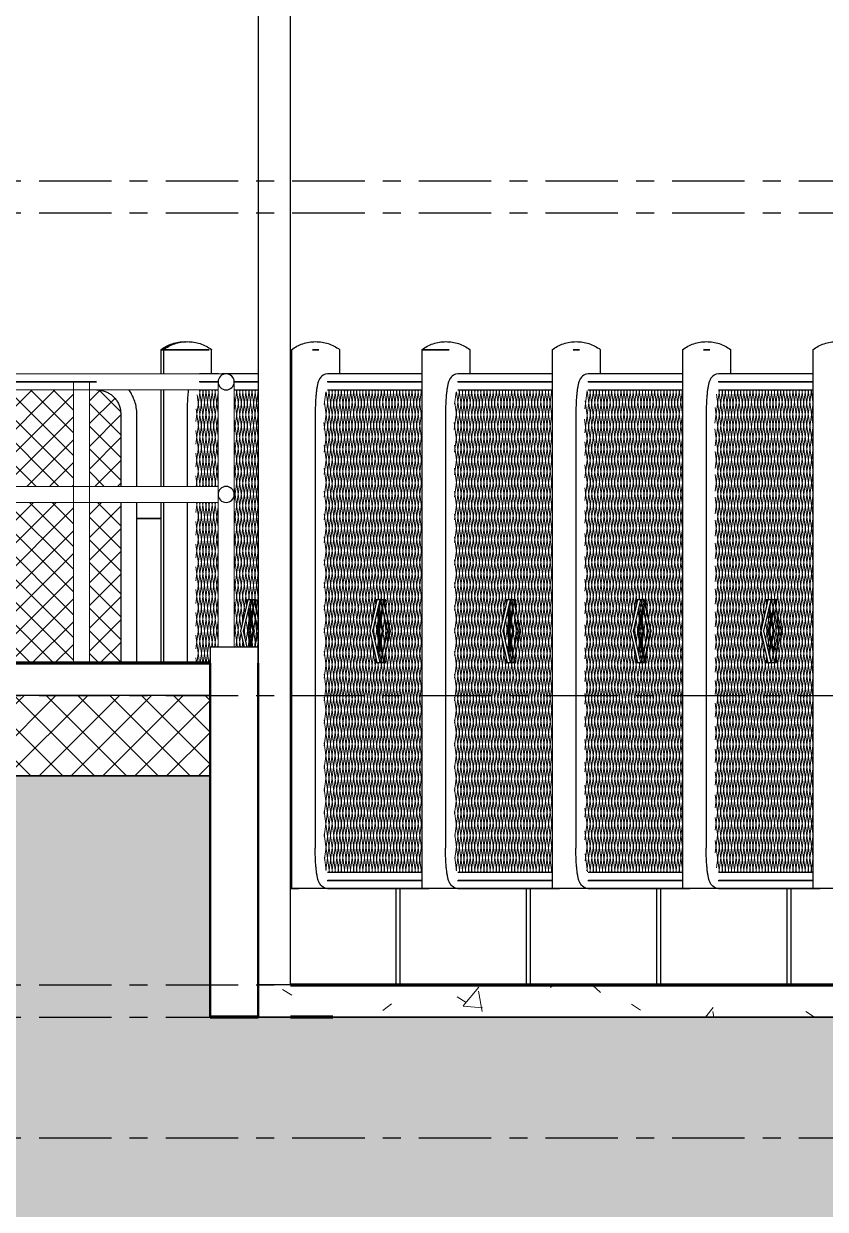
# Model space of a CAD drawing. Header units: millimetres. Extents: x -25371 to 2282244, y -90657 to 147824.
# Drawn here: x 1659345 to 1661837, y -4170 to -484 of the extents above; entities that cross this region are included whole.
import ezdxf
from ezdxf.xclip import XClip

# ---------------------------------------------------------------- set-up
doc = ezdxf.new("R2010")
doc.units = ezdxf.units.MM
doc.header["$XCLIPFRAME"] = 0
doc.linetypes.add('CENTER', pattern=[50.8, 31.75, -6.35, 6.35, -6.35])
doc.linetypes.add('TA_GL_000.90000', pattern=[2.475, 0.9, -0.225, 0.225, -0.225, 0.9])
for name, color, linetype in [('000 - 0_SYM_DWG_GRIDLINE_MAIN_COLOR_251', 7, 'Continuous'), ('000 - EXISTING_BUILDING_MAIN_COLOR_251', 7, 'Continuous'), ('000 - GRID', 7, 'CENTER')]:
    doc.layers.add(name, color=color, linetype=linetype)
for name, color, linetype, lineweight in [('A-DETL', 7, 'Continuous', 70), ('A-DETL-GENF', 7, 'Continuous', 35), ('A-DETL-THIN', 7, 'Continuous', 25), ('A-FLOR-FNSH', 7, 'Continuous', 70), ('A-FLOR-HRAL', 7, 'Continuous', 35), ('A-FLOR-PATT', 7, 'Continuous', 70), ('A-GENM', 7, 'Continuous', 35), ('A-GLAZ-CWMG', 7, 'Continuous', 35), ('A-WALL', 7, 'Continuous', 70), ('WALL-E', 7, 'Continuous', 50)]:
    doc.layers.add(name, color=color, linetype=linetype, lineweight=lineweight)
doc.styles.add('TA', font='', dxfattribs={"height": 4.5})
doc.styles.get('TA').set_extended_font_data('Cordia New')

# ---------------------------------------------------------------- blocks, each defined once
blk = doc.blocks.new('DPA_CP_Fence Type D - Fence Post Left w MRTA Logo-5412691-VS01 - ELEVATION 1')
at = {"layer": '000 - EXISTING_BUILDING_MAIN_COLOR_251', "lineweight": 9}
h = blk.add_hatch(dxfattribs=at)
h.set_pattern_fill('FP_7', style=0, pattern_type=2)
h.set_pattern_definition([(82.307, (38292.266, 101400), (-4.77611, 35.35557), []), (97.693, (38292.266, 101400), (-4.77611, -35.35557), [])])
h.paths.add_polyline_path([(38415, 101449.9), (38418.9, 101449.9), (38418.9, 102950.1), (38415, 102950.1), (38415, 101458.2)])
h.paths.add_polyline_path([(38120.7, 102100), (38165, 102100), (38165, 102150), (38190, 102150), (38190, 102600), (38120.7, 102600), (38120.7, 102177.8)])
h.paths.add_polyline_path([(38315, 102150), (38315, 102950.1), (38240, 102950.1), (38240, 102150), (38271.1, 102150), (38259.5, 102200), (38282.1, 102297), (38292.3, 102297), (38269.5, 102200), (38282.1, 102150), (38302.7, 102150)])
h.paths.add_polyline_path([(38130.8, 102650), (38190, 102650), (38190, 102950.1), (38129.4, 102948.9), (38128.4, 102947.9), (38125.5, 102938.9), (38121.9, 102911), (38120.7, 102874.2), (38120.7, 102650), (38127.8, 102650)])
at = {"layer": '000 - EXISTING_BUILDING_MAIN_COLOR_251', "color": 7}
for p, q in [((38019.7, 103075), (38019.7, 103000.3)), ((38033.5, 103075), (38104.8, 103075)), ((38084.6, 103075), (38035, 103075)), ((38104.8, 103075), (38084.6, 103075)), ((38169.7, 103000.3), (38169.7, 103075)), ((38191.7, 103000), (38131.8, 103000)), ((38315.1, 103000), (38202.9, 103000)), ((38418.9, 103000), (38415, 103000)), ((38019.7, 102950), (38019.7, 102650)), ((38190, 102975), (38130.8, 102975)), ((38131.8, 102950), (38161.9, 102950)), ((38132.9, 102975), (38190, 102975)), ((38179.6, 102950), (38190, 102950)), ((38239.9, 102950), (38315.1, 102950)), ((38315.1, 102975), (38240, 102975)), ((38240, 102975), (38315.1, 102975)), ((38418.9, 102975), (38415, 102975)), ((38415, 102975), (38418.9, 102975)), ((38415, 102950), (38418.9, 102950)), ((38093.3, 102875), (38093.3, 102650)), ((38019.7, 102600), (38019.7, 102100)), ((38093.3, 102600), (38093.3, 102100)), ((38282.1, 102297), (38259.5, 102200)), ((38269, 102200), (38291.8, 102297)), ((38280.2, 102297), (38275.4, 102297)), ((38275.4, 102297), (38278.7, 102282.7)), ((38281.1, 102293), (38280.2, 102297)), ((38291.8, 102297), (38282.1, 102297)), ((38302, 102297), (38292.3, 102297)), ((38292.3, 102297), (38315, 102200.3)), ((38315, 102241), (38302, 102297)), ((38304.4, 102297), (38303.2, 102291.9)), ((38303.2, 102291.9), (38305.5, 102281.7)), ((38309.1, 102297), (38304.4, 102297)), ((38305.5, 102281.7), (38309.1, 102297)), ((38286.2, 102271.2), (38283.8, 102261)), ((38283.8, 102261), (38292.3, 102224.8)), ((38302.8, 102200), (38286.2, 102271.2)), ((38298.3, 102271.2), (38292.3, 102245.2)), ((38292.3, 102245.2), (38294.7, 102234.9)), ((38294.7, 102234.9), (38300.7, 102261)), ((38300.7, 102261), (38298.3, 102271.2)), ((38289.9, 102235), (38281.7, 102200)), ((38286.5, 102200), (38292.3, 102224.8)), ((38292.3, 102224.8), (38289.9, 102235)), ((38292.3, 102224.7), (38298, 102200)), ((38259.5, 102200), (38271.1, 102150)), ((38280.7, 102150), (38269, 102200)), ((38281.7, 102200), (38289.9, 102165)), ((38298, 102200), (38286.4, 102150)), ((38292.3, 102175.2), (38286.5, 102200)), ((38289.9, 102165), (38292.3, 102175.2)), ((38291.1, 102150), (38302.8, 102200)), ((38315, 102199.7), (38303.3, 102150)), ((38294.7, 102165.1), (38292.3, 102154.8)), ((38292.3, 102154.8), (38293.4, 102150)), ((38298.2, 102150), (38294.7, 102165.1)), ((38312.9, 102150), (38315, 102159.2)), ((38419, 101450), (38415, 101450)), ((38415, 101425), (38419, 101425)), ((38419, 101425), (38415, 101425)), ((38415, 101400), (38418.9, 101400))]:
    blk.add_line(p, q, dxfattribs=at)
at = {"layer": '000 - EXISTING_BUILDING_MAIN_COLOR_251', "color": 7, "flags": 128}
for points in [[(38019.7, 103075), (38023.7, 103077.9), (38027.9, 103080.7), (38032.2, 103083.3), (38036.6, 103085.7), (38041.1, 103087.9), (38045.6, 103090), (38050.2, 103091.8), (38055, 103093.5), (38059.7, 103095), (38064.6, 103096.3), (38069.4, 103097.4), (38074.3, 103098.3), (38079.3, 103099), (38084.3, 103099.6), (38089.3, 103099.9), (38094.3, 103100), (38094.7, 103100)], [(38094.7, 103100), (38099.7, 103099.9), (38104.7, 103099.6), (38109.7, 103099.1), (38114.6, 103098.4), (38119.5, 103097.5), (38124.4, 103096.4), (38129.2, 103095.1), (38134, 103093.7), (38138.7, 103092), (38143.4, 103090.1), (38147.9, 103088.1), (38152.4, 103085.9), (38156.8, 103083.5), (38161.1, 103080.9), (38165.3, 103078.2), (38169.3, 103075.3), (38169.7, 103075)], [(38097.5, 102948.9), (38097.4, 102947.9), (38097, 102944.8), (38096.6, 102941.5), (38096.2, 102938.1), (38095.9, 102934.7), (38095.6, 102931.2), (38095.3, 102927.6), (38095, 102923.9), (38094.7, 102920.2), (38094.5, 102916.4), (38094.3, 102912.5), (38094.1, 102908.6), (38093.9, 102904.7), (38093.8, 102900.7), (38093.6, 102896.6), (38093.5, 102892.6), (38093.4, 102888.5), (38093.4, 102884.4), (38093.3, 102880.2), (38093.3, 102876.1), (38093.3, 102875)]]:
    blk.add_lwpolyline(points, dxfattribs=at)
blk = doc.blocks.new('Rectangular Mullion - Mullion_Beam 300x400-4860516-VS01 - ELEVATION 1')
at = {"layer": 'A-GLAZ-CWMG', "color": 7}
blk.add_line((38418.9, 101400), (38415, 101400), dxfattribs=at)
blk = doc.blocks.new('DPA_CP_Fence Type D - Fence Post Left w MRTA Logo-5412694-VS01 - ELEVATION 1')
at = {"layer": '000 - EXISTING_BUILDING_MAIN_COLOR_251', "lineweight": 9}
h = blk.add_hatch(dxfattribs=at)
h.set_pattern_fill('FP_8', style=0, pattern_type=2)
h.set_pattern_definition([(82.307, (38694.13, 101400), (-4.77611, 35.35557), []), (97.693, (38694.13, 101400), (-4.77611, -35.35557), [])])
h.paths.add_polyline_path([(38529.3, 101449.9), (38824.1, 101449.9), (38824.1, 102950.1), (38528.6, 102949.5), (38526.9, 102947.9), (38524, 102938.9), (38520.4, 102911), (38519.2, 102874.2), (38520.3, 101491.6), (38522.7, 101468.7), (38525.3, 101456.6), (38528.6, 101450.5), (38529.2, 101450)])
h.paths.add_polyline_path([(38693.6, 102103), (38683.9, 102103), (38661.4, 102200), (38683.9, 102297), (38694.1, 102297), (38671.3, 102200), (38694.1, 102103)])
at = {"layer": '000 - EXISTING_BUILDING_MAIN_COLOR_251', "color": 7}
for p, q in [((38418.2, 103075), (38418.2, 101400)), ((38503.3, 103075), (38483, 103075)), ((38483, 103075), (38503.3, 103075)), ((38568.2, 103000.3), (38568.2, 103075)), ((38824.1, 103000), (38530.3, 103000)), ((38824.1, 102975), (38529.3, 102975)), ((38530.3, 102950), (38824.1, 102950)), ((38531.3, 102975), (38824.1, 102975)), ((38491.8, 102875), (38491.8, 101525)), ((38683.9, 102297), (38661.4, 102200)), ((38670.8, 102200), (38693.6, 102297)), ((38682, 102297), (38677.3, 102297)), ((38677.3, 102297), (38680.6, 102282.7)), ((38683, 102293), (38682, 102297)), ((38693.6, 102297), (38683.9, 102297)), ((38703.8, 102297), (38694.1, 102297)), ((38694.1, 102297), (38716.9, 102200)), ((38726.4, 102200), (38703.8, 102297)), ((38706.2, 102297), (38705, 102291.9)), ((38705, 102291.9), (38707.4, 102281.7)), ((38711, 102297), (38706.2, 102297)), ((38707.4, 102281.7), (38711, 102297)), ((38688.1, 102271.2), (38685.7, 102261)), ((38685.7, 102261), (38694.1, 102224.8)), ((38704.7, 102200), (38688.1, 102271.2)), ((38700.2, 102271.2), (38694.1, 102245.2)), ((38694.1, 102245.2), (38696.5, 102234.9)), ((38696.5, 102234.9), (38702.6, 102261)), ((38702.6, 102261), (38700.2, 102271.2)), ((38691.7, 102235), (38683.6, 102200)), ((38688.3, 102200), (38694.1, 102224.8)), ((38694.1, 102224.8), (38691.7, 102235)), ((38694.2, 102224.7), (38699.9, 102200)), ((38661.4, 102200), (38683.9, 102103)), ((38693.6, 102103), (38670.8, 102200)), ((38683.6, 102200), (38691.7, 102165)), ((38699.9, 102200), (38685.7, 102139)), ((38688.1, 102128.8), (38704.7, 102200)), ((38694.1, 102175.2), (38688.3, 102200)), ((38691.7, 102165), (38694.1, 102175.2)), ((38716.9, 102200), (38694.1, 102103)), ((38703.8, 102103), (38726.4, 102200)), ((38685.7, 102139), (38688.1, 102128.8)), ((38696.5, 102165.1), (38694.1, 102154.8)), ((38694.1, 102154.8), (38700.2, 102128.8)), ((38702.6, 102139), (38696.5, 102165.1)), ((38700.2, 102128.8), (38702.6, 102139)), ((38680.6, 102117.3), (38677.3, 102103)), ((38677.3, 102103), (38682, 102103)), ((38682, 102103), (38683, 102107)), ((38683.9, 102103), (38693.6, 102103)), ((38694.1, 102103), (38703.8, 102103)), ((38707.4, 102118.3), (38705, 102108.1)), ((38705, 102108.1), (38706.2, 102103)), ((38706.2, 102103), (38711, 102103)), ((38711, 102103), (38707.4, 102118.3)), ((38824.3, 101450), (38530.3, 101450)), ((38529.3, 101425), (38824.2, 101425)), ((38530.3, 101400), (38824.1, 101400)), ((38824.2, 101425), (38531.3, 101425))]:
    blk.add_line(p, q, dxfattribs=at)
at = {"layer": '000 - EXISTING_BUILDING_MAIN_COLOR_251', "color": 7, "flags": 128}
for points in [[(38418.2, 103075), (38422.2, 103077.9), (38426.4, 103080.7), (38430.7, 103083.3), (38435.1, 103085.7), (38439.5, 103087.9), (38444.1, 103090), (38448.7, 103091.8), (38453.4, 103093.5), (38458.2, 103095), (38463, 103096.3), (38467.9, 103097.4), (38472.8, 103098.3), (38477.8, 103099), (38482.8, 103099.6), (38487.7, 103099.9), (38492.7, 103100), (38493.2, 103100)], [(38493.2, 103100), (38498.2, 103099.9), (38503.2, 103099.6), (38508.1, 103099.1), (38513.1, 103098.4), (38518, 103097.5), (38522.9, 103096.4), (38527.7, 103095.1), (38532.5, 103093.7), (38537.2, 103092), (38541.9, 103090.1), (38546.4, 103088.1), (38550.9, 103085.9), (38555.3, 103083.5), (38559.6, 103080.9), (38563.8, 103078.2), (38567.8, 103075.3), (38568.2, 103075)], [(38530.3, 103000), (38522.7, 102998.9), (38516.5, 102996.2), (38512.1, 102992.9), (38509, 102989.8), (38506.8, 102986.9), (38505.2, 102984.2), (38504, 102981.7), (38502.9, 102979.4), (38502, 102977), (38501.2, 102974.7), (38500.5, 102972.4), (38499.9, 102970), (38499.3, 102967.5), (38498.7, 102965), (38498.2, 102962.4), (38497.7, 102959.7), (38497.2, 102956.9), (38496.7, 102954), (38496.3, 102951), (38495.8, 102947.9), (38495.4, 102944.8), (38495.1, 102941.5), (38494.7, 102938.1), (38494.4, 102934.7), (38494.1, 102931.2), (38493.8, 102927.6), (38493.5, 102923.9), (38493.2, 102920.2), (38493, 102916.4), (38492.8, 102912.5), (38492.6, 102908.6), (38492.4, 102904.7), (38492.3, 102900.7), (38492.1, 102896.6), (38492, 102892.6), (38491.9, 102888.5), (38491.9, 102884.4), (38491.8, 102880.2), (38491.8, 102876.1), (38491.8, 102875)], [(38530.3, 101400), (38522.7, 101401.1), (38516.5, 101403.8), (38512.1, 101407.1), (38509, 101410.2), (38506.8, 101413.1), (38505.2, 101415.8), (38504, 101418.3), (38502.9, 101420.6), (38502, 101423), (38501.2, 101425.3), (38500.5, 101427.6), (38499.9, 101430), (38499.3, 101432.5), (38498.7, 101435), (38498.2, 101437.6), (38497.7, 101440.3), (38497.2, 101443.1), (38496.7, 101446), (38496.3, 101449), (38495.8, 101452.1), (38495.4, 101455.2), (38495.1, 101458.5), (38494.7, 101461.9), (38494.4, 101465.3), (38494.1, 101468.8), (38493.8, 101472.4), (38493.5, 101476.1), (38493.2, 101479.8), (38493, 101483.6), (38492.8, 101487.5), (38492.6, 101491.4), (38492.4, 101495.3), (38492.3, 101499.3), (38492.1, 101503.4), (38492, 101507.4), (38491.9, 101511.5), (38491.9, 101515.6), (38491.8, 101519.8), (38491.8, 101523.9), (38491.8, 101525)]]:
    blk.add_lwpolyline(points, dxfattribs=at)
blk = doc.blocks.new('DPA_CP_Fence Type D - Fence Post Left w MRTA Logo-V3-VS01 - ELEVATION 1')
at = {"layer": '000 - EXISTING_BUILDING_MAIN_COLOR_251', "lineweight": 9}
h = blk.add_hatch(dxfattribs=at)
h.set_pattern_fill('FP_9', style=0, pattern_type=2)
h.set_pattern_definition([(82.307, (39099.372, 101400), (-4.77611, 35.35557), []), (97.693, (39099.372, 101400), (-4.77611, -35.35557), [])])
h.paths.add_polyline_path([(38934.6, 101449.9), (39229.3, 101449.9), (39229.3, 102950.1), (38933.9, 102949.5), (38931.7, 102946.7), (38929.2, 102938.9), (38925.7, 102911), (38924.4, 102874.2), (38925.6, 101491.6), (38927.9, 101468.7), (38930.5, 101456.6), (38933.9, 101450.5), (38934.4, 101450)])
h.paths.add_polyline_path([(39098.9, 102103), (39089.2, 102103), (39066.6, 102200), (39089.2, 102297), (39099.4, 102297), (39076.6, 102200), (39099.4, 102103)])
at = {"layer": '000 - EXISTING_BUILDING_MAIN_COLOR_251', "color": 7}
for p, q in [((38823.4, 103075), (38823.4, 101400)), ((38888.3, 103075), (38825.9, 103075)), ((38825.9, 103075), (38908.5, 103075)), ((38908.5, 103075), (38888.3, 103075)), ((38973.4, 103000.3), (38973.4, 103075)), ((39229.3, 103000), (38935.6, 103000)), ((39229.3, 102975), (38934.6, 102975)), ((38935.6, 102950), (39229.3, 102950)), ((38936.6, 102975), (39229.3, 102975)), ((38897.1, 102875), (38897.1, 101525)), ((39089.2, 102297), (39066.6, 102200)), ((39076.1, 102200), (39098.9, 102297)), ((39087.3, 102297), (39082.5, 102297)), ((39082.5, 102297), (39085.8, 102282.7)), ((39088.2, 102293), (39087.3, 102297)), ((39098.9, 102297), (39089.2, 102297)), ((39109.1, 102297), (39099.4, 102297)), ((39099.4, 102297), (39122.2, 102200)), ((39131.7, 102200), (39109.1, 102297)), ((39111.5, 102297), (39110.3, 102291.9)), ((39110.3, 102291.9), (39112.7, 102281.7)), ((39116.2, 102297), (39111.5, 102297)), ((39112.7, 102281.7), (39116.2, 102297)), ((39093.3, 102271.2), (39090.9, 102261)), ((39090.9, 102261), (39099.4, 102224.8)), ((39109.9, 102200), (39093.3, 102271.2)), ((39105.4, 102271.2), (39099.4, 102245.2)), ((39099.4, 102245.2), (39101.8, 102234.9)), ((39101.8, 102234.9), (39107.8, 102261)), ((39107.8, 102261), (39105.4, 102271.2)), ((39097, 102235), (39088.8, 102200)), ((39093.6, 102200), (39099.4, 102224.8)), ((39099.4, 102224.8), (39097, 102235)), ((39099.4, 102224.7), (39105.2, 102200)), ((39066.6, 102200), (39089.2, 102103)), ((39098.9, 102103), (39076.1, 102200)), ((39088.8, 102200), (39097, 102165)), ((39105.2, 102200), (39090.9, 102139)), ((39093.3, 102128.8), (39109.9, 102200)), ((39099.4, 102175.2), (39093.6, 102200)), ((39097, 102165), (39099.4, 102175.2)), ((39122.2, 102200), (39099.4, 102103)), ((39109.1, 102103), (39131.7, 102200)), ((39090.9, 102139), (39093.3, 102128.8)), ((39101.8, 102165.1), (39099.4, 102154.8)), ((39099.4, 102154.8), (39105.4, 102128.8)), ((39107.8, 102139), (39101.8, 102165.1)), ((39105.4, 102128.8), (39107.8, 102139)), ((39085.8, 102117.3), (39082.5, 102103)), ((39082.5, 102103), (39087.3, 102103)), ((39087.3, 102103), (39088.2, 102107)), ((39089.2, 102103), (39098.9, 102103)), ((39099.4, 102103), (39109.1, 102103)), ((39112.7, 102118.3), (39110.3, 102108.1)), ((39110.3, 102108.1), (39111.5, 102103)), ((39111.5, 102103), (39116.2, 102103)), ((39116.2, 102103), (39112.7, 102118.3)), ((39229.5, 101450), (38935.6, 101450)), ((38934.6, 101425), (39229.4, 101425)), ((38935.6, 101400), (39229.4, 101400)), ((39229.4, 101425), (38936.6, 101425))]:
    blk.add_line(p, q, dxfattribs=at)
at = {"layer": '000 - EXISTING_BUILDING_MAIN_COLOR_251', "color": 7, "flags": 128}
for points in [[(38823.4, 103075), (38827.5, 103077.9), (38831.6, 103080.7), (38835.9, 103083.3), (38840.3, 103085.7), (38844.8, 103087.9), (38849.3, 103090), (38854, 103091.8), (38858.7, 103093.5), (38863.5, 103095), (38868.3, 103096.3), (38873.2, 103097.4), (38878.1, 103098.3), (38883, 103099), (38888, 103099.6), (38893, 103099.9), (38898, 103100), (38898.4, 103100)], [(38898.4, 103100), (38903.4, 103099.9), (38908.4, 103099.6), (38913.4, 103099.1), (38918.3, 103098.4), (38923.3, 103097.5), (38928.1, 103096.4), (38933, 103095.1), (38937.7, 103093.7), (38942.5, 103092), (38947.1, 103090.1), (38951.7, 103088.1), (38956.1, 103085.9), (38960.5, 103083.5), (38964.8, 103080.9), (38969, 103078.2), (38973.1, 103075.3), (38973.4, 103075)], [(38935.6, 103000), (38927.9, 102998.9), (38921.7, 102996.2), (38917.3, 102992.9), (38914.2, 102989.8), (38912.1, 102986.9), (38910.5, 102984.2), (38909.2, 102981.7), (38908.2, 102979.4), (38907.3, 102977), (38906.5, 102974.7), (38905.8, 102972.4), (38905.1, 102970), (38904.5, 102967.5), (38903.9, 102965), (38903.4, 102962.4), (38902.9, 102959.7), (38902.4, 102956.9), (38901.9, 102954), (38901.5, 102951), (38901.1, 102947.9), (38900.7, 102944.8), (38900.3, 102941.5), (38899.9, 102938.1), (38899.6, 102934.7), (38899.3, 102931.2), (38899, 102927.6), (38898.7, 102923.9), (38898.5, 102920.2), (38898.2, 102916.4), (38898, 102912.5), (38897.8, 102908.6), (38897.6, 102904.7), (38897.5, 102900.7), (38897.4, 102896.6), (38897.3, 102892.6), (38897.2, 102888.5), (38897.1, 102884.4), (38897.1, 102880.2), (38897.1, 102876.1), (38897.1, 102875)], [(38935.6, 101400), (38927.9, 101401.1), (38921.7, 101403.8), (38917.3, 101407.1), (38914.2, 101410.2), (38912.1, 101413.1), (38910.5, 101415.8), (38909.2, 101418.3), (38908.2, 101420.6), (38907.3, 101423), (38906.5, 101425.3), (38905.8, 101427.6), (38905.1, 101430), (38904.5, 101432.5), (38903.9, 101435), (38903.4, 101437.6), (38902.9, 101440.3), (38902.4, 101443.1), (38901.9, 101446), (38901.5, 101449), (38901.1, 101452.1), (38900.7, 101455.2), (38900.3, 101458.5), (38899.9, 101461.9), (38899.6, 101465.3), (38899.3, 101468.8), (38899, 101472.4), (38898.7, 101476.1), (38898.5, 101479.8), (38898.2, 101483.6), (38898, 101487.5), (38897.8, 101491.4), (38897.6, 101495.3), (38897.5, 101499.3), (38897.4, 101503.4), (38897.3, 101507.4), (38897.2, 101511.5), (38897.1, 101515.6), (38897.1, 101519.8), (38897.1, 101523.9), (38897.1, 101525)]]:
    blk.add_lwpolyline(points, dxfattribs=at)
blk = doc.blocks.new('Rectangular Mullion - Mullion_Beam 300x400-4860517-VS01 - ELEVATION 1')
at = {"layer": '000 - EXISTING_BUILDING_MAIN_COLOR_251', "color": 7}
for p, q in [((38415, 101400), (38441.4, 101400)), ((38742.4, 101400), (38415, 101400)), ((38824.1, 101400), (38742.4, 101400)), ((38742.4, 101400), (38742.4, 101100))]:
    blk.add_line(p, q, dxfattribs=at)
blk = doc.blocks.new('Rectangular Mullion - Mullion_Beam 300x400-V5-VS01 - ELEVATION 1')
at = {"layer": '000 - EXISTING_BUILDING_MAIN_COLOR_251', "color": 7}
for p, q in [((38755.9, 101100), (38755.9, 101400)), ((38755.9, 101400), (38846.6, 101400)), ((39147.6, 101400), (38755.9, 101400)), ((39229.4, 101400), (39147.6, 101400)), ((39147.6, 101400), (39147.6, 101100))]:
    blk.add_line(p, q, dxfattribs=at)
blk = doc.blocks.new('Lighting-Street-LED - Lighting-Street-LED-V15-VS01 - ELEVATION 1')
at = {"layer": '000 - EXISTING_BUILDING_MAIN_COLOR_251', "color": 7}
for p, q in [((38415, 101100), (38415, 107213.6)), ((38315, 107103.2), (38315, 101000))]:
    blk.add_line(p, q, dxfattribs=at)
blk = doc.blocks.new('Railing - 50mm-V24-VS01 - ELEVATION 1')
at = {"layer": 'A-FLOR-HRAL', "color": 7, "lineweight": 9}
for p, q in [((37740, 102100), (37740, 102975)), ((37765, 102975), (37765, 102975)), ((37765, 102975), (37765, 102975)), ((37790, 102975), (37790, 102100)), ((37765, 102100), (37765, 102100)), ((37765, 102100), (37765, 102100))]:
    blk.add_line(p, q, dxfattribs=at)
blk = doc.blocks.new('Railing - 50mm-V25-VS01 - ELEVATION 1')
at = {"layer": 'A-FLOR-HRAL', "color": 7, "lineweight": 9}
for p, q in [((38190, 102150), (38190, 102974.6)), ((38240, 102975), (38240, 102150))]:
    blk.add_line(p, q, dxfattribs=at)
blk = doc.blocks.new('Railing - Railing-4805283-VS01 - ELEVATION 1')
at = {"layer": 'A-FLOR-HRAL', "color": 7, "lineweight": 9}
for p, q in [((38115, 103000), (35007.8, 103000)), ((35007.8, 102950), (38115, 102950)), ((38190, 102650), (34907.8, 102650)), ((34907.8, 102600), (38190, 102600))]:
    blk.add_line(p, q, dxfattribs=at)
at = {"layer": 'A-FLOR-HRAL', "color": 7, "lineweight": 9, "flags": 128}
for points in [[(38115, 103000), (38119, 103000), (38123, 103000), (38127, 103000), (38130.9, 103000), (38134.9, 103000), (38138.8, 103000), (38142.6, 103000), (38146.5, 103000), (38150.2, 103000), (38153.9, 103000), (38157.6, 103000), (38161.2, 103000), (38164.7, 103000), (38168.1, 103000), (38171.5, 103000), (38174.7, 103000), (38177.9, 103000), (38180.9, 103000), (38183.9, 103000), (38186.7, 103000), (38189.5, 103000), (38192.1, 103000), (38194.6, 103000), (38196.9, 103000), (38199.1, 103000), (38201.2, 103000), (38203.2, 103000), (38205, 103000), (38206.7, 103000), (38208.2, 103000), (38209.6, 103000), (38210.8, 103000), (38211.9, 103000), (38212.8, 103000), (38213.5, 103000), (38214.1, 103000), (38214.6, 103000), (38214.9, 103000), (38215, 103000), (38215, 103000)], [(38215, 103000), (38216, 103000), (38217, 102999.9), (38218, 102999.8), (38219, 102999.7), (38220, 102999.5), (38220.9, 102999.3), (38221.9, 102999), (38222.9, 102998.7), (38223.8, 102998.4), (38224.7, 102998), (38225.6, 102997.6), (38226.5, 102997.2), (38227.4, 102996.7), (38228.3, 102996.2), (38229.1, 102995.6), (38229.9, 102995.1), (38230.7, 102994.4), (38231.5, 102993.8), (38232.2, 102993.1), (38232.9, 102992.4), (38233.6, 102991.7), (38234.3, 102990.9), (38234.9, 102990.1)], [(38235.5, 102989.3), (38236, 102988.5), (38236.6, 102987.7), (38237, 102986.8), (38237.5, 102985.9), (38237.9, 102985), (38238.3, 102984.1), (38238.6, 102983.1), (38238.9, 102982.2), (38239.2, 102981.2), (38239.4, 102980.2), (38239.6, 102979.2), (38239.8, 102978.3), (38239.9, 102977.3), (38240, 102976.3), (38240, 102975.3)], [(38190, 102950), (38187.5, 102950), (38184.7, 102950), (38181.7, 102950), (38178.7, 102950), (38175.6, 102950), (38172.3, 102950), (38169, 102950), (38165.6, 102950), (38162.1, 102950), (38158.6, 102950), (38154.9, 102950), (38151.2, 102950), (38147.5, 102950), (38143.7, 102950), (38139.8, 102950), (38135.9, 102950), (38132, 102950), (38128, 102950), (38124.1, 102950), (38120.1, 102950), (38116.1, 102950), (38115, 102950)]]:
    blk.add_lwpolyline(points, dxfattribs=at)
at = {"layer": 'A-FLOR-HRAL', "color": 7, "lineweight": 25}
for centre, start, end in [((38215, 102975), 0, 180), ((38215, 102975), 180, 0), ((38215, 102625), 0, 180), ((38215, 102625), 180, 0)]:
    blk.add_arc(centre, 25, start, end, dxfattribs=at)
at = {"color": 7}
for name in ['Railing - 50mm-V24-VS01 - ELEVATION 1', 'Railing - 50mm-V25-VS01 - ELEVATION 1', 'Railing - 50mm-V25-VS01 - ELEVATION 1', 'Railing - 50mm-V25-VS01 - ELEVATION 1', 'Railing - 50mm-V25-VS01 - ELEVATION 1', 'Railing - 50mm-V25-VS01 - ELEVATION 1', 'Railing - 50mm-V25-VS01 - ELEVATION 1', 'Railing - 50mm-V25-VS01 - ELEVATION 1', 'Railing - 50mm-V25-VS01 - ELEVATION 1', 'Railing - 50mm-V25-VS01 - ELEVATION 1', 'Railing - 50mm-V25-VS01 - ELEVATION 1', 'Railing - 50mm-V25-VS01 - ELEVATION 1', 'Railing - 50mm-V25-VS01 - ELEVATION 1', 'Railing - 50mm-V25-VS01 - ELEVATION 1', 'Railing - 50mm-V25-VS01 - ELEVATION 1', 'Railing - 50mm-V25-VS01 - ELEVATION 1', 'Railing - 50mm-V25-VS01 - ELEVATION 1', 'Railing - 50mm-V25-VS01 - ELEVATION 1', 'Railing - 50mm-V25-VS01 - ELEVATION 1', 'Railing - 50mm-V25-VS01 - ELEVATION 1', 'Railing - 50mm-V25-VS01 - ELEVATION 1']:
    blk.add_blockref(name, (0, 0), dxfattribs=at)
blk = doc.blocks.new('Top Rail Type - Top Rail_Internal_-4805327-VS01 - ELEVATION 1')
at = {"layer": 'A-FLOR-HRAL', "color": 7, "lineweight": 9}
for p, q in [((38115, 103000), (35007.8, 103000)), ((35007.8, 102950), (38115, 102950))]:
    blk.add_line(p, q, dxfattribs=at)
at = {"layer": 'A-FLOR-HRAL', "color": 7, "lineweight": 9, "flags": 128}
for points in [[(38115, 103000), (38119, 103000), (38123, 103000), (38127, 103000), (38130.9, 103000), (38134.9, 103000), (38138.8, 103000), (38142.6, 103000), (38146.5, 103000), (38150.2, 103000), (38153.9, 103000), (38157.6, 103000), (38161.2, 103000), (38164.7, 103000), (38168.1, 103000), (38171.5, 103000), (38174.7, 103000), (38177.9, 103000), (38180.9, 103000), (38183.9, 103000), (38186.7, 103000), (38189.5, 103000), (38192.1, 103000), (38194.6, 103000), (38196.9, 103000), (38199.1, 103000), (38201.2, 103000), (38203.2, 103000), (38205, 103000), (38206.7, 103000), (38208.2, 103000), (38209.6, 103000), (38210.8, 103000), (38211.9, 103000), (38212.8, 103000), (38213.5, 103000), (38214.1, 103000), (38214.6, 103000), (38214.9, 103000), (38215, 103000), (38215, 103000)], [(38215, 103000), (38216, 103000), (38217, 102999.9), (38218, 102999.8), (38219, 102999.7), (38220, 102999.5), (38220.9, 102999.3), (38221.9, 102999), (38222.9, 102998.7), (38223.8, 102998.4), (38224.7, 102998), (38225.6, 102997.6), (38226.5, 102997.2), (38227.4, 102996.7), (38228.3, 102996.2), (38229.1, 102995.6), (38229.9, 102995.1), (38230.7, 102994.4), (38231.5, 102993.8), (38232.2, 102993.1), (38232.9, 102992.4), (38233.6, 102991.7), (38234.3, 102990.9), (38234.9, 102990.1)], [(38235.5, 102989.3), (38236, 102988.5), (38236.6, 102987.7), (38237, 102986.8), (38237.5, 102985.9), (38237.9, 102985), (38238.3, 102984.1), (38238.6, 102983.1), (38238.9, 102982.2), (38239.2, 102981.2), (38239.4, 102980.2), (38239.6, 102979.2), (38239.8, 102978.3), (38239.9, 102977.3), (38240, 102976.3), (38240, 102975.3)], [(38190, 102950), (38187.5, 102950), (38184.7, 102950), (38181.7, 102950), (38178.7, 102950), (38175.6, 102950), (38172.3, 102950), (38169, 102950), (38165.6, 102950), (38162.1, 102950), (38158.6, 102950), (38154.9, 102950), (38151.2, 102950), (38147.5, 102950), (38143.7, 102950), (38139.8, 102950), (38135.9, 102950), (38132, 102950), (38128, 102950), (38124.1, 102950), (38120.1, 102950), (38116.1, 102950), (38115, 102950)]]:
    blk.add_lwpolyline(points, dxfattribs=at)
at = {"layer": 'A-FLOR-HRAL', "color": 7, "lineweight": 9}
for start, end in [(0, 180), (180, 0)]:
    blk.add_arc((38215, 102975), 25, start, end, dxfattribs=at)
blk = doc.blocks.new('DPA_CP_Fence Type D - Fence Post Left w MRTA Logo-5412686-VS01 - ELEVATION 1')
at = {"layer": '000 - EXISTING_BUILDING_MAIN_COLOR_251', "lineweight": 9}
h = blk.add_hatch(dxfattribs=at)
h.set_pattern_fill('FP_26', style=0, pattern_type=2)
h.set_pattern_definition([(45.008, (36587.657, 101400), (-35.3454, 35.3554), []), (134.992, (36587.657, 101400), (-35.3454, -35.3554), [])])
h.paths.add_polyline_path([(35336.4, 102100), (35336.4, 102600), (35287.9, 102600), (35287.9, 102100), (35316.5, 102100)])
h.paths.add_polyline_path([(35386.4, 102100), (35857.8, 102100), (35857.8, 102150), (35937.3, 102150), (35937.3, 102600), (35386.4, 102600), (35386.4, 102383.4)])
h.paths.add_polyline_path([(37872.6, 102100), (37887.4, 102100), (37887.4, 102600), (37790, 102600), (37790, 102100), (37835.9, 102100)])
h.paths.add_polyline_path([(37740, 102100), (37740, 102600), (37189.1, 102600), (37189.1, 102150), (37465, 102150), (37465, 102100), (37736.9, 102100)])
h.paths.add_polyline_path([(36826.6, 102150), (37139.1, 102150), (37139.1, 102600), (36588.2, 102600), (36588.2, 102297), (36659.5, 102297), (36826.6, 102200), (36740.5, 102150), (36806.4, 102150)])
h.paths.add_polyline_path([(36588.2, 102150), (36669.4, 102150), (36756.4, 102200), (36588.2, 102296.7), (36588.2, 102200)])
h.paths.add_polyline_path([(36538.2, 102150), (36538.2, 102600), (35987.3, 102600), (35987.3, 102150), (36508.6, 102150)])
h.paths.add_polyline_path([(35558.9, 102650), (35937.3, 102650), (35937.3, 102950), (35386.4, 102950), (35386.4, 102650), (35459.9, 102650)])
h.paths.add_polyline_path([(36944.9, 102650), (37139.1, 102650), (37139.1, 102950), (36588.2, 102950), (36588.2, 102650), (36746.9, 102650)])
h.paths.add_polyline_path([(35987.3, 102650), (36538.2, 102650), (36538.2, 102950), (35987.3, 102950), (35987.3, 102691.8)])
h.paths.add_polyline_path([(37189.1, 102650), (37740, 102650), (37740, 102950), (37189.1, 102950), (37189.1, 102691.8)])
h.paths.add_polyline_path([(37887.4, 102650), (37886.6, 102880.9), (37883.5, 102897.8), (37874, 102917.2), (37863.5, 102929.4), (37848.7, 102940.5), (37831.1, 102947.8), (37812.2, 102950), (37790, 102950), (37790, 102650), (37835.9, 102650)])
h.paths.add_polyline_path([(35336.4, 102650), (35336.4, 102944.6), (35321.1, 102936.9), (35308.5, 102925.9), (35297.8, 102911.9), (35290.2, 102893.6), (35287.9, 102875), (35287.9, 102650)])
at = {"layer": '000 - EXISTING_BUILDING_MAIN_COLOR_251', "color": 7}
for p, q in [((38012.3, 103075), (38012.3, 103000.3)), ((38012.3, 103075), (38033, 103075)), ((38162.3, 103075), (38012.3, 103075)), ((38033.8, 103075), (38162.2, 103075)), ((35363, 102975), (37811.7, 102975)), ((37811.7, 102975), (35363, 102975)), ((38012.3, 102950), (38012.3, 102650)), ((37887.3, 102875), (37887.3, 102650)), ((37937.3, 102650), (37937.3, 102875)), ((37887.3, 102600), (37887.3, 102100)), ((37937.3, 102100), (37937.3, 102600)), ((38012.3, 102600), (38012.3, 102100)), ((38012.3, 102550), (37936.3, 102550)), ((37936.3, 102550), (38012.4, 102550))]:
    blk.add_line(p, q, dxfattribs=at)
at = {"layer": '000 - EXISTING_BUILDING_MAIN_COLOR_251', "color": 7, "flags": 128}
for points in [[(38012.3, 103075), (38016.3, 103077.9), (38020.5, 103080.7), (38024.8, 103083.3), (38029.1, 103085.7), (38033.6, 103087.9), (38038.2, 103090), (38042.8, 103091.8), (38047.5, 103093.5), (38052.3, 103095), (38057.1, 103096.3), (38062, 103097.4), (38066.9, 103098.3), (38071.9, 103099), (38076.8, 103099.6), (38081.8, 103099.9), (38086.8, 103100), (38087.3, 103100)], [(38087.3, 103100), (38092.3, 103099.9), (38093.6, 103099.8)], [(37812.3, 102950), (37815.3, 102949.9), (37818.3, 102949.8), (37821.3, 102949.5), (37824.3, 102949), (37827.2, 102948.5), (37830.2, 102947.9), (37833.1, 102947.1), (37835.9, 102946.2), (37838.7, 102945.2), (37841.5, 102944.1), (37844.3, 102942.9), (37847, 102941.5), (37849.6, 102940.1), (37852.2, 102938.5), (37854.7, 102936.9), (37857.1, 102935.2), (37859.5, 102933.3), (37861.8, 102931.4), (37864, 102929.4), (37866.1, 102927.3), (37868.2, 102925.1), (37870.1, 102922.8), (37872, 102920.4), (37873.8, 102918), (37875.4, 102915.5), (37877, 102913), (37878.5, 102910.4), (37879.8, 102907.7), (37881.1, 102905), (37882.2, 102902.2), (37883.2, 102899.4), (37884.2, 102896.5), (37885, 102893.6), (37885.6, 102890.7), (37886.2, 102887.7), (37886.7, 102884.8), (37887, 102881.8), (37887.2, 102878.8), (37887.3, 102875.8), (37887.3, 102875)], [(37937.3, 102875), (37937.2, 102880), (37936.9, 102885), (37936.4, 102890), (37935.7, 102894.9), (37934.8, 102899.8), (37933.7, 102904.7), (37932.4, 102909.5), (37931, 102914.3), (37929.3, 102919), (37927.4, 102923.7), (37925.4, 102928.2), (37923.2, 102932.7), (37920.8, 102937.1), (37918.2, 102941.4), (37915.5, 102945.6), (37912.6, 102949.6)]]:
    blk.add_lwpolyline(points, dxfattribs=at)
blk = doc.blocks.new('Generic Models 7 - Generic Models 37-5664697-VS01 - ELEVATION 1')
at = {"layer": 'A-DETL', "color": 7}
for p, q in [((38415, 101100), (40751.4, 101100)), ((38415, 101100), (40148.9, 101100)), ((40850.4, 101100), (40751.4, 101100)), ((40250, 100950), (40701.8, 100950)), ((40751.4, 100950), (40250, 100950)), ((40751.4, 100950), (40701.8, 100950)), ((40652.3, 100650), (40350.8, 100650)), ((40652.3, 100650), (40583.9, 100650))]:
    blk.add_line(p, q, dxfattribs=at)
at = {"layer": 'A-GENM', "color": 7, "lineweight": 70}
for p, q in [((40249.8, 101100), (40148.9, 101100)), ((40300.3, 100950), (40250, 100950)), ((40300.3, 100910), (40300.3, 100950)), ((40350.8, 100650), (40316.6, 100683.9)), ((40583.9, 100650), (40350.8, 100650)), ((40583.9, 100610), (40583.9, 100650))]:
    blk.add_line(p, q, dxfattribs=at)
at = {"layer": 'A-GENM', "color": 7}
for p, q in [((40751.4, 101000), (40751.4, 100950)), ((40701.8, 100950), (40701.8, 100700)), ((40701.8, 100700), (40316.6, 100700)), ((40701.8, 100700), (40652.3, 100650))]:
    blk.add_line(p, q, dxfattribs=at)
blk = doc.blocks.new('Handrail Type - Handrail_Internal_-5736831-VS01 - ELEVATION 1')
at = {"layer": 'A-FLOR-HRAL', "color": 7, "lineweight": 9}
for p, q in [((38190, 102650), (34907.8, 102650)), ((34907.8, 102600), (38190, 102600))]:
    blk.add_line(p, q, dxfattribs=at)
for start, end in [(0, 180), (180, 0)]:
    blk.add_arc((38215, 102625), 25, start, end, dxfattribs=at)
blk = doc.blocks.new('C-1-VS01_REV00_20260615-155217_ELEVATION_1_EX')
at = {"layer": 'A-DETL-GENF', "lineweight": 9}
h = blk.add_hatch(dxfattribs=at)
h.set_pattern_fill('FP_31', style=0, pattern_type=2)
h.set_pattern_definition([(45, (-4042.98, 0), (0, 449.0128), [317.5, -317.5]), (45, (-4127.17, 84.2), (0, 449.0128), [317.5, -317.5]), (45, (-4211.35, 168.38), (0, 449.0128), [317.5, -317.5]), (135, (-4211.35, 224.5), (-449.0128, 3e-14), [317.5, -317.5]), (135, (-4127.17, 308.7), (-449.0128, 3e-14), [317.5, -317.5]), (135, (-4042.98, 392.9), (-449.0128, 3e-14), [317.5, -317.5])])
h.paths.add_polyline_path([(-32056.9, 99504.9), (18630.6, 99504.9), (18630.6, 101000), (17000.5, 101000), (17000.5, 100460), (16257.6, 100460), (16257.6, 101000), (14306.8, 101000), (14306.8, 101750), (-25164.4, 101750), (-25164.4, 101000), (-32056.9, 101000), (-32056.9, 100327.3)])
at = {"layer": 'A-FLOR-PATT', "lineweight": 9}
h = blk.add_hatch(dxfattribs=at)
h.set_pattern_fill('FP_23', angle=-225, style=0, pattern_type=2)
h.set_pattern_definition([(225, (-3834.03, 102000), (49.49747, -49.49747), []), (315, (-3834.03, 102000), (49.49747, 49.49747), [])])
h.paths.add_polyline_path([(-9485.1, 101750), (14306.8, 101750), (14306.8, 102000), (-25150.2, 102000), (-25150.2, 101750), (-9683.1, 101750)])
h = blk.add_hatch(dxfattribs=at)
h.set_pattern_fill('FP_19', style=0, pattern_type=2)
h.set_pattern_definition([(50, (-4043, 0), (728.7365, -63.7558), [76.2, -838.2]), (355, (-4043, 0), (-140.9716, 764.2276), [60.96, -670.56]), (100.451, (-3982.25, -5.3), (587.77, 700.4668), [64.76, -712.36]), (46.184, (-4043, 203.2), (1084.316, -168.171), [114.3, -1257.3]), (96.636, (-3952.6, 189.2), (949.61, 989.71), [97.14, -1068.54]), (351.184, (-4043, 203.2), (949.62, 989.701), [91.44, -1005.84]), (21, (-3941.4, 152.4), (606.458, -409.0606), [76.2, -838.2]), (326, (-3941.4, 152.4), (247.2083, 736.753), [60.96, -670.56]), (71.451, (-3890.84, 118.3), (853.6683, 327.6855), [64.76, -712.36]), (37.5, (-4042.98, 0), (12.3547, 338.2201), [33.528, -628.904, 33.528, -647.192, -673.1]), (37.5, (-4042.98, 0), (12.3547, 338.2201), [-1343.152, 33.528, -639.572]), (7.5, (-4042.98, 0), (267.2789, 400.7221), [33.528, -354.584, 33.528, -613.664, -256.54]), (7.5, (-4042.98, 0), (267.2789, 400.7221), [-1035.304, 33.528, -223.012]), (327.5, (-4269.54, 0), (542.3633, -22.91534), [33.528, -220.472, 33.528, -758.952, -1051.56]), (327.5, (-4269.54, 0), (542.3633, -22.91534), [-1046.48, 33.528, -1018.032]), (317.5, (-4371.14, 0), (592.517, 101.707), [33.528, -296.672, 33.528, -492.76, -746.76]), (317.5, (-4371.14, 0), (592.517, 101.707), [-856.488, 33.528, -713.232])])
h.paths.add_polyline_path([(17046.6, 101000), (17364.1, 101000), (17364.1, 101100), (17000.5, 101100), (17000.5, 101000)])
h.paths.add_polyline_path([(14472.7, 101000), (16257.6, 101000), (16257.6, 101100), (14456.8, 101100), (14456.8, 101000)])
h.paths.add_polyline_path([(16391.8, 101000), (16893.1, 101000), (16893.1, 101100), (16391.8, 101100)])
at = {"layer": 'A-DETL', "color": 7}
for p, q in [((14306.8, 102100), (13606.8, 102100)), ((14556.8, 101100), (15495.4, 101100)), ((14456.8, 101000), (14306.8, 101000)), ((14688, 101000), (14556.8, 101000))]:
    blk.add_line(p, q, dxfattribs=at)
at = {"layer": 'A-DETL-THIN', "color": 7}
for p, q in [((14306.8, 101750), (-25164.4, 101750)), ((14306.8, 101000), (14306.8, 101750)), ((16257.6, 101000), (14306.8, 101000))]:
    blk.add_line(p, q, dxfattribs=at)
at = {"layer": 'A-FLOR-FNSH', "color": 7, "lineweight": 25}
for p, q in [((14306.8, 102000), (-25150.2, 102000)), ((14306.8, 101750), (14306.8, 102000)), ((-25150.2, 101750), (14306.8, 101750)), ((17364.1, 101100), (14456.8, 101100)), ((14456.8, 101100), (14456.8, 101000)), ((14456.8, 101000), (16257.6, 101000))]:
    blk.add_line(p, q, dxfattribs=at)
at = {"layer": 'A-WALL', "color": 7, "lineweight": 25}
for p, q in [((14306.8, 102150), (14306.8, 101000)), ((14456.8, 102150), (14306.8, 102150)), ((14456.8, 101000), (14456.8, 102150)), ((14306.8, 101000), (14456.8, 101000))]:
    blk.add_line(p, q, dxfattribs=at)
at = {"layer": 'WALL-E', "color": 7}
for p, q in [((13606.8, 102100), (14306.8, 102100)), ((14306.8, 102100), (14306.8, 101000)), ((14456.8, 102100), (14456.8, 101000)), ((14456.8, 101000), (14306.8, 101000))]:
    blk.add_line(p, q, dxfattribs=at)
at = {"layer": '000 - EXISTING_BUILDING_MAIN_COLOR_251', "color": 7}
for name, p in [('Lighting-Street-LED - Lighting-Street-LED-V15-VS01 - ELEVATION 1', (-23858.2, 0)), ('DPA_CP_Fence Type D - Fence Post Left w MRTA Logo-5412686-VS01 - ELEVATION 1', (-23858.2, 0)), ('DPA_CP_Fence Type D - Fence Post Left w MRTA Logo-5412691-VS01 - ELEVATION 1', (-23858.2, 0)), ('DPA_CP_Fence Type D - Fence Post Left w MRTA Logo-5412694-VS01 - ELEVATION 1', (-23858.2, 0)), ('DPA_CP_Fence Type D - Fence Post Left w MRTA Logo-V3-VS01 - ELEVATION 1', (-23858.2, 0)), ('DPA_CP_Fence Type D - Fence Post Left w MRTA Logo-5412694-VS01 - ELEVATION 1', (-23047.7, 0)), ('DPA_CP_Fence Type D - Fence Post Left w MRTA Logo-5412694-VS01 - ELEVATION 1', (-22642.5, 0)), ('DPA_CP_Fence Type D - Fence Post Left w MRTA Logo-5412694-VS01 - ELEVATION 1', (-22237.3, 0)), ('Rectangular Mullion - Mullion_Beam 300x400-4860517-VS01 - ELEVATION 1', (-23858.2, 0)), ('Rectangular Mullion - Mullion_Beam 300x400-V5-VS01 - ELEVATION 1', (-23858.2, 0)), ('Rectangular Mullion - Mullion_Beam 300x400-V5-VS01 - ELEVATION 1', (-23453, 0)), ('Rectangular Mullion - Mullion_Beam 300x400-V5-VS01 - ELEVATION 1', (-23047.7, 0)), ('Rectangular Mullion - Mullion_Beam 300x400-V5-VS01 - ELEVATION 1', (-22642.5, 0))]:
    blk.add_blockref(name, p, dxfattribs=at)
at = {"layer": 'A-DETL', "color": 7}
blk.add_blockref('Generic Models 7 - Generic Models 37-5664697-VS01 - ELEVATION 1', (-23858.2, 0), dxfattribs=at)
at = {"layer": 'A-FLOR-HRAL', "color": 7, "lineweight": 9}
for name in ['Railing - Railing-4805283-VS01 - ELEVATION 1', 'Top Rail Type - Top Rail_Internal_-4805327-VS01 - ELEVATION 1', 'Handrail Type - Handrail_Internal_-5736831-VS01 - ELEVATION 1']:
    blk.add_blockref(name, (-23858.2, 0), dxfattribs=at)
at = {"layer": 'A-GLAZ-CWMG', "color": 7}
blk.add_blockref('Rectangular Mullion - Mullion_Beam 300x400-4860516-VS01 - ELEVATION 1', (-23858.2, 0), dxfattribs=at)
blk = doc.blocks.new('*U1015')
at = {"layer": '000 - 0_SYM_DWG_GRIDLINE_MAIN_COLOR_251', "color": 7, "linetype": 'ByBlock', "ltscale": 5}
blk.add_line((20, 0), (-476.46, 0), dxfattribs=at)
at = {"color": 7, "style": 'TA', "flags": 1}
blk.add_attdef('LOCATION', (6, -6), '', height=4.5, rotation=270, dxfattribs=at)
blk = doc.blocks.new('C-1-VS01_REV00_20260615-155703_ELEVATION_1_DIMS-2')
at = {"layer": '000 - GRID', "color": 7, "linetype": 'TA_GL_000.90000', "xscale": 50.00000000000004, "yscale": 50.00000000000004, "zscale": 50.00000000000004, "rotation": 180}
for p in [(-5700, 103600), (-5700, 103500), (-5700, 102000), (-5700, 101100), (-5700, 101000), (-5700, 100625)]:
    blk.add_blockref('*U1015', p, dxfattribs=at)

msp = doc.modelspace()

# ---------------------------------------------------------------- block references
at = {"color": 7}
ref = msp.add_blockref('C-1-VS01_REV00_20260615-155217_ELEVATION_1_EX', (1645617.451, -104572.744), dxfattribs=at)
XClip(ref).set_block_clipping_path([(-6272.2217516778, 96602.3760666824), (23581.2110439332, 113561.2238857835)])
msp.add_blockref('C-1-VS01_REV00_20260615-155703_ELEVATION_1_DIMS-2', (1645617.451, -104572.744), dxfattribs=at)

doc.saveas('drawing.dxf')
